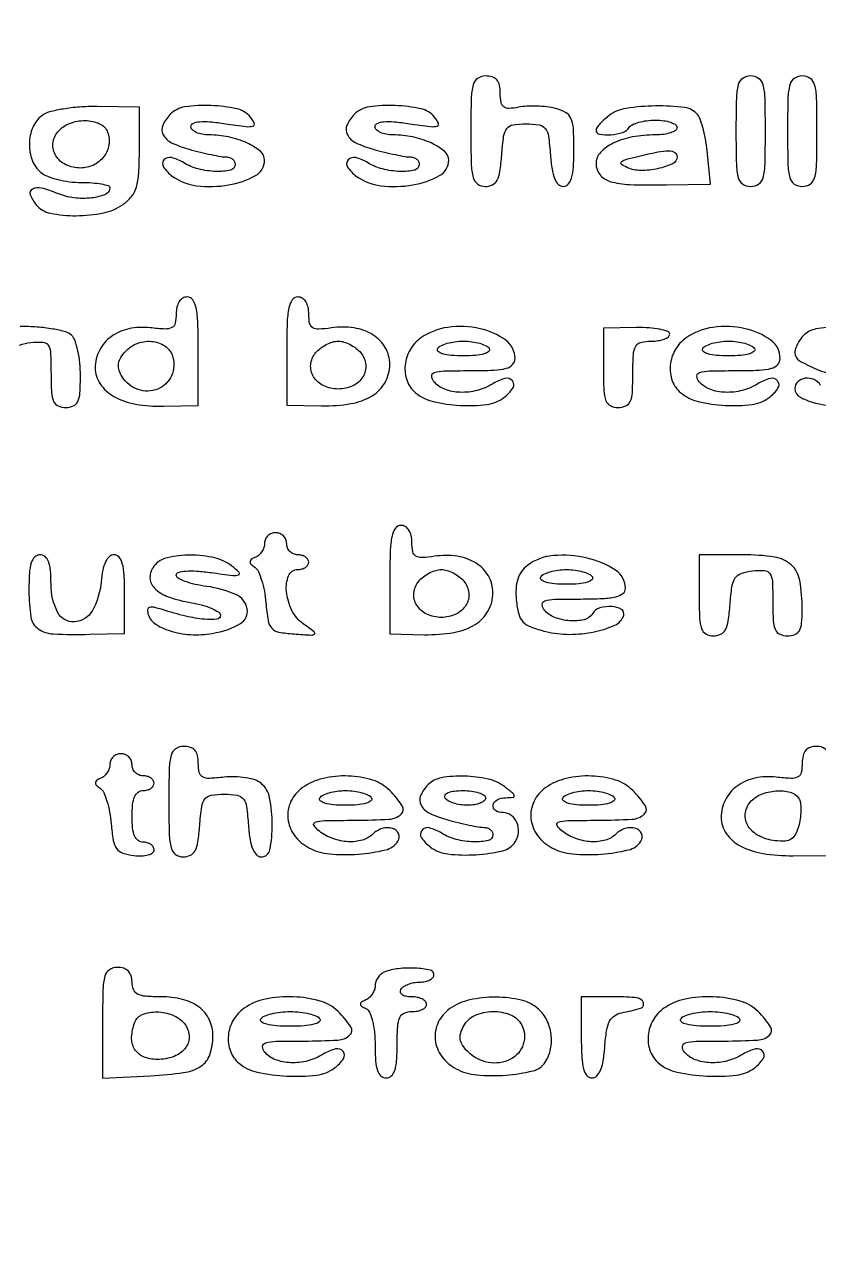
# Model space of a CAD drawing. Extents: x 0 to 1066, y 0 to 761.
# Drawn here: x 1007.7 to 1016.83, y 113.07 to 127.07 of the extents above; entities that cross this region are included whole.
import ezdxf

# ---------------------------------------------------------------- set-up
doc = ezdxf.new("R2010")
doc.units = 0
doc.header["$MEASUREMENT"] = 0

msp = doc.modelspace()

# ---------------------------------------------------------------- linework, layer by layer
for points in [[(710.559243, 95.267872, -0.000023), (733.258836, 95.240684, -0.000004), (756.324384, 95.211821, -0.198594)], [(606.442229, 95.24091, -0.000004), (629.422908, 95.212432, -0.198597)], [(669.892229, 95.24091, -0.000004), (692.872908, 95.212432, -0.198597)], [(1007.646954, 123.38718, -0.051861), (1007.77635, 123.415869, -0.041038), (1007.915318, 123.420391, -0.241272), (1007.976579, 123.385072, -0.133908), (1008.003919, 123.29915, -0.010461), (1008.009, 123.056319, 0.013596), (1008.014806, 122.842859, 0.089848), (1008.039413, 122.73944, 0.188426), (1008.090462, 122.688381, 0.103622), (1008.1782, 122.67, 0.099499), (1008.265375, 122.687521, 0.186817), (1008.316413, 122.736623, 0.093931), (1008.341367, 122.835157, 0.015183), (1008.3474, 123.03378, 0.025442), (1008.33993, 123.180488, 0.028275), (1008.317579, 123.320521, 0.029295), (1008.285103, 123.436334, 0.113847), (1008.24588, 123.49908, 0.13189), (1008.177468, 123.538535, 0.022776), (1008.030044, 123.570778, 0.023405), (1007.848986, 123.593158, 0.019046), (1007.65368, 123.6006)], [(1017.048929, 123.596324, 0.039278), (1016.793837, 123.57141, 0.153571), (1016.65512, 123.49908, 0.043913), (1016.616268, 123.452731, 0.03666), (1016.583422, 123.397506, 0.038146), (1016.560847, 123.342121, 0.07785), (1016.5536, 123.295856, 0.266532), (1016.60305, 123.20968, 0.034117), (1016.801687, 123.111096, 0.03796), (1017.037412, 123.03387, 0.06025)], [(1016.8497, 122.9238, 0.150078), (1016.774472, 122.989686, 0.136065), (1016.67208, 123.005254, 0.159229), (1016.587309, 122.965822, 0.207817), (1016.5536, 122.888222, 0.283), (1016.616268, 122.786368, 0.062267), (1016.818314, 122.714153, 0.052599), (1017.08711, 122.683432, 0.048573)]]:
    msp.add_lwpolyline(points, format="xyb")
for points in [[(1012.8312, 125.8425, 0.006055), (1012.835723, 125.46901, 0.057365), (1012.857828, 125.31081, 0.172615), (1012.908024, 125.236692, 0.159749), (1012.995536, 125.208, 0.112123), (1013.078604, 125.226865, 0.160679), (1013.132645, 125.278772, 0.086187), (1013.165625, 125.380001, 0.017695), (1013.185886, 125.56755, -0.015327), (1013.208324, 125.784889, -0.13272), (1013.245655, 125.87382, -0.191157), (1013.316696, 125.915607, -0.038508), (1013.4657, 125.9271, -0.038508), (1013.614704, 125.915607, -0.191157), (1013.685745, 125.87382, -0.13272), (1013.723076, 125.784889, -0.015327), (1013.745514, 125.56755, 0.021194), (1013.764104, 125.406061, 0.058471), (1013.795022, 125.295972, 0.098074), (1013.838097, 125.231097, 0.199886), (1013.893564, 125.208, 0.213541), (1013.950225, 125.233355, 0.112314), (1013.988325, 125.302181, 0.055946), (1014.00968, 125.426499, 0.014587), (1014.0156, 125.629388, 0.013186), (1014.009117, 125.875172, 0.092517), (1013.981072, 125.991154, 0.162173), (1013.919578, 126.058056, 0.065102), (1013.802537, 126.104252, 0.033089), (1013.705701, 126.121848, 0.020518), (1013.590392, 126.13023, 0.020555), (1013.47537, 126.129129, 0.034566), (1013.379537, 126.117595, -0.034342), (1013.267457, 126.104055, -0.177245), (1013.208728, 126.122176, -0.191456), (1013.178177, 126.172873, -0.041024), (1013.1696, 126.277232, 0.050702), (1013.160175, 126.369942, 0.125681), (1013.130536, 126.430879, 0.143563), (1013.0783, 126.465318, 0.074563), (1013.0004, 126.477, 0.150217), (1012.909488, 126.449056, 0.180365), (1012.85799, 126.376537, 0.059311), (1012.835667, 126.220526, 0.005909)], [(1015.8768, 125.8425, 0.005909), (1015.881267, 125.464474, 0.059311), (1015.90359, 125.308462, 0.180365), (1015.955088, 125.235944, 0.150217), (1016.046, 125.208, 0.150217), (1016.136912, 125.235944, 0.180365), (1016.18841, 125.308462, 0.059311), (1016.210733, 125.464474, 0.005909), (1016.2152, 125.8425, 0.005909), (1016.210733, 126.220526, 0.059311), (1016.18841, 126.376537, 0.180365), (1016.136912, 126.449056, 0.150217), (1016.046, 126.477, 0.150217), (1015.955088, 126.449056, 0.180365), (1015.90359, 126.376537, 0.059311), (1015.881267, 126.220526, 0.005909)], [(1016.469, 125.8425, 0.005909), (1016.473467, 125.464474, 0.059311), (1016.49579, 125.308462, 0.180365), (1016.547288, 125.235944, 0.150217), (1016.6382, 125.208, 0.150217), (1016.729112, 125.235944, 0.180365), (1016.78061, 125.308462, 0.059311), (1016.802933, 125.464474, 0.005909), (1016.8074, 125.8425, 0.005909), (1016.802933, 126.220526, 0.059311), (1016.78061, 126.376537, 0.180365), (1016.729112, 126.449056, 0.150217), (1016.6382, 126.477, 0.150217), (1016.547288, 126.449056, 0.180365), (1016.49579, 126.376537, 0.059311), (1016.473467, 126.220526, 0.005909)], [(1007.90325, 126.019473, 0.134173), (1007.799197, 125.885565, 0.094724), (1007.760214, 125.698034, 0.094151), (1007.793107, 125.508326, 0.130393), (1007.892786, 125.368332, 0.08277), (1007.968195, 125.324395, 0.030447), (1008.086222, 125.287688, 0.029178), (1008.222528, 125.262559, 0.031003), (1008.358086, 125.254145, -0.01713), (1008.48371, 125.24984, -0.027907), (1008.589534, 125.236617, -0.027046), (1008.668382, 125.217806, -0.33209), (1008.6858, 125.194474, -0.303666), (1008.634221, 125.117378, -0.070097), (1008.474917, 125.076436, -0.058841), (1008.272024, 125.077643, -0.067402), (1008.084651, 125.127107, 0.03419), (1007.898698, 125.189628, 0.186274), (1007.795064, 125.177937, 0.383025), (1007.770678, 125.112867, 0.080098), (1007.838103, 124.998544, 0.172031), (1008.001701, 124.901068, 0.049886), (1008.298518, 124.872207, 0.049929), (1008.611116, 124.904371, 0.102533), (1008.836176, 125.001297, 0.072245), (1008.933175, 125.092618, 0.095099), (1008.989353, 125.200086, 0.059441), (1009.016844, 125.357118, 0.013641), (1009.0242, 125.626704), (1009.0242, 126.120413), (1008.53775, 126.125456, 0.01995), (1008.33624, 126.119504, 0.024025), (1008.14809, 126.0973, 0.025233), (1007.992637, 126.063197, 0.094539)], [(1009.37952, 126.03708, 0.093539), (1009.293768, 125.911431, 0.230255), (1009.298153, 125.802669, 0.15953), (1009.394967, 125.710377, 0.04358), (1009.59525, 125.635448, 0.007651), (1009.724464, 125.601685, 0.008467), (1009.850372, 125.573086, 0.007956), (1009.958484, 125.552237, 0.042559), (1010.01825, 125.546872, -0.078447), (1010.058647, 125.54031, -0.090206), (1010.092936, 125.521687, -0.100284), (1010.115863, 125.494102, -0.124015), (1010.124, 125.4618, -0.351039), (1010.071406, 125.396119, -0.06279), (1009.90363, 125.380136, -0.0546), (1009.701294, 125.408552, -0.077562), (1009.5345, 125.479747, 0.076928), (1009.394814, 125.53958, 0.281331), (1009.30658, 125.512542, 0.342133), (1009.301194, 125.430645, 0.086664), (1009.400053, 125.327983, 0.127994), (1009.681497, 125.216624, 0.072902), (1010.049625, 125.225233, 0.082846), (1010.357298, 125.332079, 0.274402), (1010.4624, 125.50917, 0.225478), (1010.413511, 125.612071, 0.064324), (1010.259199, 125.707799, 0.055243), (1010.048313, 125.776844, 0.051554), (1009.822393, 125.8002, -0.043784), (1009.743536, 125.807119, -0.063561), (1009.67691, 125.827873, -0.0833), (1009.631825, 125.858398, -0.205166), (1009.6164, 125.894406, -0.296661), (1009.641166, 125.932473, -0.082784), (1009.713399, 125.951074, -0.044796), (1009.834363, 125.95075, -0.01416), (1010.013845, 125.929011, 0.005453), (1010.251312, 125.896044, 0.096222), (1010.32835, 125.901045, 0.464211), (1010.343747, 125.933335, 0.067206), (1010.299586, 126.004005, 0.167362), (1010.141787, 126.099978, 0.04474), (1009.845976, 126.137254, 0.044837), (1009.547497, 126.121216, 0.161919)], [(1011.49452, 126.03708, 0.093539), (1011.408768, 125.911431, 0.230255), (1011.413153, 125.802669, 0.15953), (1011.509967, 125.710377, 0.04358), (1011.71025, 125.635448, 0.007651), (1011.839464, 125.601685, 0.008467), (1011.965372, 125.573086, 0.007956), (1012.073484, 125.552237, 0.042559), (1012.13325, 125.546872, -0.078447), (1012.173647, 125.54031, -0.090206), (1012.207936, 125.521687, -0.100284), (1012.230863, 125.494102, -0.124015), (1012.239, 125.4618, -0.351039), (1012.186406, 125.396119, -0.06279), (1012.01863, 125.380136, -0.0546), (1011.816294, 125.408552, -0.077562), (1011.6495, 125.479747, 0.076928), (1011.509814, 125.53958, 0.281331), (1011.42158, 125.512542, 0.342133), (1011.416194, 125.430645, 0.086664), (1011.515053, 125.327983, 0.127994), (1011.796497, 125.216624, 0.072902), (1012.164625, 125.225233, 0.082846), (1012.472298, 125.332079, 0.274402), (1012.5774, 125.50917, 0.225478), (1012.528511, 125.612071, 0.064324), (1012.374199, 125.707799, 0.055243), (1012.163313, 125.776844, 0.051554), (1011.937393, 125.8002, -0.043784), (1011.858536, 125.807119, -0.063561), (1011.79191, 125.827873, -0.0833), (1011.746825, 125.858398, -0.205166), (1011.7314, 125.894406, -0.296661), (1011.756166, 125.932473, -0.082784), (1011.828399, 125.951074, -0.044796), (1011.949363, 125.95075, -0.01416), (1012.128845, 125.929011, 0.005453), (1012.366312, 125.896044, 0.096222), (1012.44335, 125.901045, 0.464211), (1012.458747, 125.933335, 0.067206), (1012.414586, 126.004005, 0.167362), (1012.256787, 126.099978, 0.04474), (1011.960976, 126.137254, 0.044837), (1011.662497, 126.121216, 0.161919)], [(1014.41745, 126.020833, 0.021457), (1014.360764, 125.973837, 0.027231), (1014.31289, 125.925562, 0.027186), (1014.278256, 125.882063, 0.155757), (1014.2694, 125.854323, 0.367739), (1014.309391, 125.807302, 0.060353), (1014.43836, 125.802053, 0.05477), (1014.577543, 125.828722, 0.181576), (1014.6501, 125.8848, -0.146547), (1014.68683, 125.91742, -0.040338), (1014.760114, 125.944549, -0.037109), (1014.852115, 125.963172, -0.031397), (1014.951193, 125.9694, -0.032276), (1015.046503, 125.963241, -0.049716), (1015.126913, 125.944549, -0.064068), (1015.182519, 125.917295, -0.251914), (1015.2, 125.8848, -0.251596), (1015.182545, 125.852307, -0.064209), (1015.127064, 125.825051, -0.049806), (1015.046821, 125.806359, -0.032344), (1014.951707, 125.8002, 0.044591), (1014.685738, 125.776433, 0.068345), (1014.466051, 125.704915, 0.091182), (1014.32039, 125.598027, 0.19125), (1014.2694, 125.469595, 0.171903), (1014.313712, 125.344517, 0.15022), (1014.429402, 125.266782, 0.065375), (1014.654654, 125.22977, 0.012219), (1015.074053, 125.226475), (1015.582605, 125.234908), (1015.550987, 125.581004, 0.019623), (1015.532601, 125.721257, 0.020982), (1015.503558, 125.856498, 0.021104), (1015.468985, 125.969986, 0.085628), (1015.433925, 126.03285, 0.19544), (1015.285469, 126.114957, 0.032763), (1014.954082, 126.132763, 0.035123), (1014.616009, 126.104965, 0.124905)], [(1008.659619, 125.831001, -0.131636), (1008.674729, 125.68713, -0.123609), (1008.61671, 125.551079, -0.118116), (1008.49851, 125.4542, -0.113343), (1008.3474, 125.4195, -0.110799), (1008.180779, 125.456882, -0.14379), (1008.064403, 125.560406, -0.164062), (1008.031421, 125.699433, -0.151244), (1008.087715, 125.835409, -0.127841), (1008.221977, 125.932026, -0.094574), (1008.402714, 125.965078, -0.105023), (1008.567566, 125.928736, -0.197023)], [(1015.2, 125.548012, -0.291977), (1015.150004, 125.469694, -0.055057), (1014.981365, 125.41297, -0.053243), (1014.783746, 125.391527, -0.103697), (1014.629139, 125.423666, -0.043256), (1014.562101, 125.460121, -0.447643), (1014.558085, 125.487725, -0.150369), (1014.598522, 125.513929, -0.009875), (1014.7347, 125.549681, -0.008425), (1014.979632, 125.604489, -0.051766), (1015.108146, 125.617365, -0.147612), (1015.17366, 125.597336, -0.250287)], [(1009.4472, 123.744488, -0.054554), (1009.435622, 123.638684, -0.219411), (1009.39725, 123.588207, -0.134958), (1009.319701, 123.570821, -0.01712), (1009.147326, 123.584984, 0.081468), (1008.903126, 123.573655, 0.105912), (1008.699178, 123.482585, 0.117564), (1008.56486, 123.324959, 0.118469), (1008.5166, 123.124138, 0.152061), (1008.573821, 122.940336, 0.114361), (1008.731184, 122.796811, 0.084977), (1008.980708, 122.707938, 0.048209), (1009.301319, 122.683436), (1009.701, 122.691458), (1009.701, 123.315229, 0.007847), (1009.695916, 123.639152, 0.042354), (1009.675547, 123.813888, 0.099658), (1009.636719, 123.90589, 0.248105), (1009.5741, 123.939, 0.136345), (1009.522948, 123.924787, 0.113154), (1009.482148, 123.885431, 0.089507), (1009.455954, 123.823394, 0.055303)], [(1010.7162, 123.317899), (1010.7162, 122.696799), (1011.11805, 122.689408, 0.045696), (1011.454387, 122.713984, 0.095808), (1011.699267, 122.804846, 0.129803), (1011.846816, 122.958141, 0.127722), (1011.9006, 123.165255, 0.131753), (1011.849031, 123.357562, 0.122766), (1011.707186, 123.504341, 0.103695), (1011.490879, 123.583675, 0.07278), (1011.230683, 123.583564, -0.02208), (1011.084318, 123.568646, -0.152149), (1011.015048, 123.585933, -0.211467), (1010.980136, 123.636155, -0.047703), (1010.97, 123.742152, 0.054055), (1010.961305, 123.822342, 0.089387), (1010.935215, 123.885042, 0.113975), (1010.894444, 123.924673, 0.136907), (1010.8431, 123.939, 0.247554), (1010.780511, 123.905989, 0.09997), (1010.741671, 123.814333, 0.042516), (1010.721291, 123.640279, 0.007895)], [(1012.257824, 123.468903, 0.109834), (1012.133271, 123.332766, 0.106782), (1012.076528, 123.155286, 0.112296), (1012.099237, 122.977392, 0.132631), (1012.196746, 122.839162, 0.115004), (1012.397877, 122.738578, 0.044976), (1012.706995, 122.693493, 0.044811), (1013.015575, 122.704182, 0.130392), (1013.211767, 122.783343, 0.082222), (1013.313815, 122.889877, 0.332785), (1013.310209, 122.974272, 0.293048), (1013.223559, 123.00255, 0.076037), (1013.0823, 122.941747, -0.076246), (1012.904355, 122.865241, -0.072618), (1012.708592, 122.843844, -0.079527), (1012.531623, 122.878765, -0.131887), (1012.4082, 122.9661, -0.159132), (1012.382833, 123.030147, -0.346422), (1012.41109, 123.070969, -0.068768), (1012.525135, 123.089494, -0.005928), (1012.820841, 123.093, 0.009544), (1013.095943, 123.098252, 0.055935), (1013.238681, 123.119815, 0.137424), (1013.311132, 123.162735, 0.193056), (1013.3388, 123.231723, 0.239833), (1013.231696, 123.442168, 0.103684), (1012.936843, 123.57477, 0.087809), (1012.567231, 123.589866, 0.119733)], [(1014.354, 123.124571, 0.010193), (1014.359271, 122.866019, 0.079054), (1014.383022, 122.747971, 0.189957), (1014.434178, 122.691012, 0.116417), (1014.5232, 122.67, 0.102588), (1014.610805, 122.688166, 0.188085), (1014.66185, 122.738737, 0.090841), (1014.686541, 122.840942, 0.013964), (1014.6924, 123.0507, -0.012699), (1014.698159, 123.277418, -0.114574), (1014.7253, 123.37218, -0.210352), (1014.784888, 123.417389, -0.058662), (1014.9039, 123.4314, 0.0367), (1014.984899, 123.437353, 0.055337), (1015.053272, 123.455344, 0.072544), (1015.100056, 123.481679, 0.23237), (1015.1154, 123.512912, 0.319617), (1015.09315, 123.544164, 0.035444), (1015.003569, 123.568236, 0.032776), (1014.880624, 123.583825, 0.02017), (1014.7347, 123.586783), (1014.354, 123.579142)], [(1015.303424, 123.468903, 0.109834), (1015.178871, 123.332766, 0.106782), (1015.122128, 123.155286, 0.112296), (1015.144837, 122.977392, 0.132631), (1015.242346, 122.839162, 0.115004), (1015.443477, 122.738578, 0.044976), (1015.752595, 122.693493, 0.044811), (1016.061175, 122.704182, 0.130392), (1016.257367, 122.783343, 0.082222), (1016.359415, 122.889877, 0.332785), (1016.355809, 122.974272, 0.293048), (1016.269159, 123.00255, 0.076037), (1016.1279, 122.941747, -0.076246), (1015.949955, 122.865241, -0.072618), (1015.754192, 122.843844, -0.079527), (1015.577223, 122.878765, -0.131887), (1015.4538, 122.9661, -0.159132), (1015.428433, 123.030147, -0.346422), (1015.45669, 123.070969, -0.068768), (1015.570735, 123.089494, -0.005928), (1015.866441, 123.093, 0.009544), (1016.141543, 123.098252, 0.055935), (1016.284281, 123.119815, 0.137424), (1016.356732, 123.162735, 0.193056), (1016.3844, 123.231723, 0.239833), (1016.277296, 123.442168, 0.103684), (1015.982443, 123.57477, 0.087809), (1015.612831, 123.589866, 0.119733)], [(1009.406189, 123.25814, -0.183559), (1009.393711, 123.034528, -0.19387), (1009.236053, 122.881961, -0.183), (1009.008782, 122.876504, -0.169859), (1008.826246, 123.022459, -0.058824), (1008.791654, 123.095502, -0.102294), (1008.783597, 123.161822, -0.099472), (1008.80248, 123.227174, -0.053339), (1008.849115, 123.297409, -0.121589), (1008.988931, 123.400659, -0.116641), (1009.162979, 123.429078, -0.130185), (1009.317255, 123.376358, -0.170438)], [(1011.568085, 123.297409, -0.151244), (1011.624379, 123.161433, -0.164062), (1011.591397, 123.022406, -0.14379), (1011.475021, 122.918882, -0.110799), (1011.3084, 122.8815, -0.110799), (1011.141779, 122.918882, -0.14379), (1011.025403, 123.022406, -0.164062), (1010.992421, 123.161433, -0.151244), (1011.048715, 123.297409, -0.057025), (1011.102219, 123.348686, -0.043495), (1011.170868, 123.39204, -0.044543), (1011.243422, 123.421636, -0.074711), (1011.3084, 123.4314, -0.074711), (1011.373378, 123.421636, -0.044543), (1011.445932, 123.39204, -0.043495), (1011.514581, 123.348686, -0.057025)], [(1013.0427, 123.3468, -0.372961), (1013.037182, 123.31269, -0.104919), (1012.985527, 123.285312, -0.050431), (1012.886684, 123.267578, -0.019189), (1012.7466, 123.2622, -0.019189), (1012.606516, 123.267578, -0.050431), (1012.507673, 123.285312, -0.104919), (1012.456018, 123.31269, -0.372961), (1012.4505, 123.3468, -0.144823), (1012.486969, 123.379409, -0.04093), (1012.559047, 123.406549, -0.037579), (1012.649434, 123.42517, -0.032024), (1012.7466, 123.4314, -0.032024), (1012.843766, 123.42517, -0.037579), (1012.934153, 123.406549, -0.04093), (1013.006231, 123.379409, -0.144823)], [(1016.0883, 123.3468, -0.372961), (1016.082782, 123.31269, -0.104919), (1016.031127, 123.285312, -0.050431), (1015.932284, 123.267578, -0.019189), (1015.7922, 123.2622, -0.019189), (1015.652116, 123.267578, -0.050431), (1015.553273, 123.285312, -0.104919), (1015.501618, 123.31269, -0.372961), (1015.4961, 123.3468, -0.144823), (1015.532569, 123.379409, -0.04093), (1015.604647, 123.406549, -0.037579), (1015.695034, 123.42517, -0.032024), (1015.7922, 123.4314, -0.032024), (1015.889366, 123.42517, -0.037579), (1015.979753, 123.406549, -0.04093), (1016.051831, 123.379409, -0.144823)], [(1011.9006, 120.692629), (1011.9006, 120.068858), (1012.300281, 120.060836, 0.047068), (1012.635461, 120.085683, 0.09594), (1012.881588, 120.178146, 0.128615), (1013.030691, 120.33367, 0.127813), (1013.085, 120.542655, 0.131753), (1013.033431, 120.734962, 0.122766), (1012.891586, 120.881741, 0.103695), (1012.675279, 120.961075, 0.07278), (1012.415083, 120.960964, -0.02208), (1012.268718, 120.946046, -0.152149), (1012.199448, 120.963333, -0.211467), (1012.164536, 121.013555, -0.047703), (1012.1544, 121.119552, 0.054055), (1012.145705, 121.199742, 0.089387), (1012.119615, 121.262442, 0.113975), (1012.078844, 121.302073, 0.136907), (1012.0275, 121.3164, 0.248105), (1011.964881, 121.28329, 0.099658), (1011.926053, 121.191288, 0.042354), (1011.905684, 121.016552, 0.007847)], [(1010.4624, 121.11195, -0.080037), (1010.454502, 121.062926, -0.064268), (1010.431336, 121.014701, -0.065096), (1010.397081, 120.974541, -0.087504), (1010.35665, 120.949191, 0.046343), (1010.30951, 120.924764, 0.240697), (1010.295205, 120.900219, 0.216661), (1010.306081, 120.872298, 0.038187), (1010.350348, 120.835293, -0.132308), (1010.390558, 120.786351, -0.030843), (1010.428647, 120.686075, -0.02971), (1010.459429, 120.561335, -0.025338), (1010.477248, 120.427002, 0.019484), (1010.501898, 120.222867, 0.144912), (1010.543701, 120.135651, 0.165524), (1010.623593, 120.091178, 0.027455), (1010.8008, 120.068916, 0.003169), (1011.00405, 120.055943, 0.226058), (1011.034488, 120.068357, 0.440708), (1011.032318, 120.092062, 0.006494), (1010.90655, 120.184985, -0.12334), (1010.775984, 120.339364, -0.089038), (1010.713633, 120.557036, -0.120419), (1010.738827, 120.738013, -0.307363), (1010.8431, 120.8088, 0.064853), (1010.891614, 120.815119, 0.082425), (1010.932723, 120.833651, 0.098894), (1010.960223, 120.861137, 0.148195), (1010.97, 120.8934, 0.148195), (1010.960223, 120.925663, 0.098894), (1010.932723, 120.953149, 0.082425), (1010.891614, 120.971681, 0.064853), (1010.8431, 120.978, -0.099038), (1010.79467, 120.987688, -0.097945), (1010.753477, 121.015277, -0.097945), (1010.725888, 121.05647, -0.099038), (1010.7162, 121.1049, 0.099038), (1010.706512, 121.15333, 0.097945), (1010.678923, 121.194523, 0.097945), (1010.63773, 121.222112, 0.099038), (1010.5893, 121.2318, 0.09335), (1010.540859, 121.222677, 0.096425), (1010.499677, 121.196594, 0.099164), (1010.472113, 121.15768, 0.105033)], [(1007.7552, 120.560701, 0.037901), (1007.77771, 120.26417, 0.203184), (1007.86092, 120.129192, 0.144434), (1008.034793, 120.069528, 0.016568), (1008.45315, 120.065118), (1008.855, 120.074199), (1008.855, 120.526099, 0.01311), (1008.849236, 120.7459, 0.052754), (1008.82815, 120.878375, 0.108439), (1008.790248, 120.951304, 0.222431), (1008.733207, 120.978, 0.186701), (1008.679542, 120.957238, 0.09662), (1008.635961, 120.898686, 0.063025), (1008.603947, 120.802507, 0.027654), (1008.585157, 120.669318, -0.104442), (1008.485261, 120.338175, -0.258954), (1008.278078, 120.207441, -0.29931), (1008.083792, 120.32011, -0.116429), (1008.009, 120.636945, 0.020006), (1008.002545, 120.798198, 0.069159), (1007.97998, 120.900007, 0.128833), (1007.940109, 120.956757, 0.177345), (1007.8821, 120.978, 0.198753), (1007.822393, 120.95329, 0.123319), (1007.782782, 120.8873, 0.0595), (1007.761092, 120.765585, 0.014375)], [(1009.1934, 120.8511, 0.174378), (1009.145564, 120.719005, 0.200709), (1009.196713, 120.595973, 0.111869), (1009.359372, 120.494484, 0.041938), (1009.62127, 120.427277, -0.02379), (1009.74905, 120.399382, -0.035721), (1009.856826, 120.361993, -0.039298), (1009.934332, 120.321258, -0.257568), (1009.9548, 120.284162, -0.383727), (1009.913416, 120.238178, -0.050353), (1009.770267, 120.237523, -0.035618), (1009.558748, 120.273234, -0.016124), (1009.287824, 120.34842, 0.020364), (1009.188268, 120.375141, 0.138691), (1009.137968, 120.372416, 0.308846), (1009.118126, 120.345874, 0.09114), (1009.125537, 120.292879, 0.175713), (1009.216305, 120.177975, 0.070988), (1009.402039, 120.096675, 0.060479), (1009.640879, 120.060565, 0.053723), (1009.891507, 120.08018, 0.08475), (1010.183848, 120.1884, 0.315008), (1010.262476, 120.356802, 0.252879), (1010.131481, 120.522526, 0.068408), (1009.797793, 120.614854, -0.021894), (1009.663455, 120.638899, -0.033617), (1009.550187, 120.672466, -0.036006), (1009.468016, 120.709882, -0.274478), (1009.4472, 120.744945, -0.33962), (1009.47116, 120.776151, -0.047405), (1009.556869, 120.790552, -0.035335), (1009.683893, 120.79069, -0.016125), (1009.84905, 120.773818, 0.003652), (1010.099967, 120.741844, 0.106688), (1010.163886, 120.747814, 0.564688), (1010.170427, 120.774896, 0.02829), (1010.08668, 120.848812, 0.111455), (1009.889475, 120.942756, 0.055059), (1009.612303, 120.97409, 0.055704), (1009.347111, 120.94514, 0.166012)], [(1013.480931, 120.855905, 0.076274), (1013.413274, 120.786121, 0.077619), (1013.370142, 120.699661, 0.065278), (1013.350762, 120.591587, 0.035669), (1013.354031, 120.456745, 0.037059), (1013.380988, 120.299356, 0.128862), (1013.430053, 120.209549, 0.116168), (1013.520005, 120.150208, 0.027415), (1013.6933, 120.097163, 0.060788), (1013.962424, 120.064494, 0.050685), (1014.249163, 120.093818, 0.053981), (1014.486058, 120.169977, 0.210565), (1014.587072, 120.281315, 0.352411), (1014.561253, 120.350773, 0.121107), (1014.451263, 120.384342, 0.088878), (1014.3126, 120.367326, 0.181408), (1014.2271, 120.3012, -0.199684), (1014.132237, 120.23304, -0.076556), (1013.967087, 120.220458, -0.072421), (1013.794711, 120.259251, -0.128735), (1013.6772, 120.3435, -0.159132), (1013.651833, 120.407547, -0.346422), (1013.68009, 120.448369, -0.068768), (1013.794135, 120.466894, -0.005928), (1014.089841, 120.4704, 0.010651), (1014.347183, 120.475882, 0.047263), (1014.496932, 120.496536, 0.101421), (1014.578398, 120.53426, 0.238098), (1014.6078, 120.592503, 0.254293), (1014.494737, 120.800435, 0.086493), (1014.167483, 120.939638, 0.077751), (1013.776612, 120.968786, 0.142929)], [(1015.4538, 120.5127, 0.009984), (1015.459043, 120.250171, 0.075033), (1015.48242, 120.128434, 0.183879), (1015.53241, 120.069467, 0.126645), (1015.618136, 120.0474, 0.112123), (1015.701204, 120.066265, 0.160679), (1015.755245, 120.118172, 0.086187), (1015.788225, 120.219401, 0.017695), (1015.808486, 120.40695, -0.017705), (1015.830822, 120.61367, -0.112209), (1015.868481, 120.711775, -0.16625), (1015.937754, 120.76458, -0.051861), (1016.06715, 120.793269, -0.041038), (1016.206118, 120.797791, -0.241272), (1016.267379, 120.762472, -0.133908), (1016.294719, 120.67655, -0.010461), (1016.2998, 120.433719, 0.013596), (1016.305606, 120.220259, 0.089848), (1016.330213, 120.11684, 0.188426), (1016.381262, 120.065781, 0.103622), (1016.469, 120.0474, 0.088662), (1016.554053, 120.062601, 0.178332), (1016.605187, 120.106258, 0.106491), (1016.63134, 120.191108, 0.021705), (1016.6382, 120.349062, 0.042375), (1016.609895, 120.682442, 0.165185), (1016.512637, 120.861828, 0.152996), (1016.321071, 120.952701, 0.034838), (1015.958423, 120.978), (1015.4538, 120.978)], [(1012.752485, 120.674809, -0.151244), (1012.808779, 120.538833, -0.164062), (1012.775797, 120.399806, -0.14379), (1012.659421, 120.296282, -0.110799), (1012.4928, 120.2589, -0.110799), (1012.326179, 120.296282, -0.14379), (1012.209803, 120.399806, -0.164062), (1012.176821, 120.538833, -0.151244), (1012.233115, 120.674809, -0.057025), (1012.286619, 120.726086, -0.043495), (1012.355268, 120.76944, -0.044543), (1012.427822, 120.799036, -0.074711), (1012.4928, 120.8088, -0.074711), (1012.557778, 120.799036, -0.044543), (1012.630332, 120.76944, -0.043495), (1012.698981, 120.726086, -0.057025)], [(1014.2271, 120.7242, -0.372961), (1014.221582, 120.69009, -0.104919), (1014.169927, 120.662712, -0.050431), (1014.071084, 120.644978, -0.019189), (1013.931, 120.6396, -0.019189), (1013.790916, 120.644978, -0.050431), (1013.692073, 120.662712, -0.104919), (1013.640418, 120.69009, -0.372961), (1013.6349, 120.7242, -0.144823), (1013.671369, 120.756809, -0.04093), (1013.743447, 120.783949, -0.037579), (1013.833834, 120.80257, -0.032024), (1013.931, 120.8088, -0.032024), (1014.028166, 120.80257, -0.037579), (1014.118553, 120.783949, -0.04093), (1014.190631, 120.756809, -0.144823)], [(1009.3626, 118.1439, 0.006055), (1009.367123, 117.77041, 0.057365), (1009.389228, 117.61221, 0.172615), (1009.439424, 117.538092, 0.159749), (1009.526936, 117.5094, 0.112123), (1009.610004, 117.528265, 0.160679), (1009.664045, 117.580172, 0.086187), (1009.697025, 117.681401, 0.017695), (1009.717286, 117.86895, -0.015327), (1009.739724, 118.086289, -0.13272), (1009.777055, 118.17522, -0.191157), (1009.848096, 118.217007, -0.038508), (1009.9971, 118.2285, -0.038508), (1010.146104, 118.217007, -0.191157), (1010.217145, 118.17522, -0.13272), (1010.254476, 118.086289, -0.015327), (1010.276914, 117.86895, 0.021194), (1010.295504, 117.707461, 0.058471), (1010.326422, 117.597372, 0.098074), (1010.369497, 117.532497, 0.199886), (1010.424964, 117.5094, 0.359294), (1010.523946, 117.59107, 0.048902), (1010.550884, 117.878801, 0.047299), (1010.520229, 118.187735, 0.172851), (1010.421265, 118.354433, 0.096267), (1010.352342, 118.392156, 0.036429), (1010.245143, 118.417936, 0.034417), (1010.121298, 118.42966, 0.035463), (1009.998265, 118.42408, -0.017451), (1009.827776, 118.410185, -0.135748), (1009.750699, 118.427698, -0.218508), (1009.712512, 118.478216, -0.054308), (1009.701, 118.583888, 0.053665), (1009.691373, 118.673324, 0.126026), (1009.661452, 118.732936, 0.140703), (1009.6091, 118.766886, 0.07407), (1009.5318, 118.7784, 0.150217), (1009.440888, 118.750456, 0.180365), (1009.38939, 118.677937, 0.059311), (1009.367067, 118.521926, 0.005909)], [(1016.6382, 118.583888, -0.054554), (1016.626622, 118.478084, -0.219411), (1016.58825, 118.427607, -0.134958), (1016.510701, 118.410221, -0.01712), (1016.338326, 118.424384, 0.081468), (1016.094126, 118.413055, 0.105912), (1015.890178, 118.321985, 0.117564), (1015.75586, 118.164359, 0.118469), (1015.7076, 117.963538, 0.153117), (1015.765948, 117.777472, 0.118434), (1015.92554, 117.635431, 0.083582), (1016.185211, 117.548013, 0.041577), (1016.53245, 117.521974), (1016.9766, 117.525642), (1016.9766, 118.152021, 0.006028), (1016.972107, 118.524644, 0.060001), (1016.949737, 118.678953, 0.181037), (1016.89825, 118.750765, 0.148728), (1016.8074, 118.7784, 0.07407), (1016.7301, 118.766886, 0.140703), (1016.677748, 118.732936, 0.126026), (1016.647827, 118.673324, 0.053665)], [(1008.6858, 118.57395, -0.080037), (1008.677902, 118.524926, -0.064268), (1008.654736, 118.476701, -0.065096), (1008.620481, 118.436541, -0.087504), (1008.58005, 118.411191, 0.046343), (1008.53291, 118.386764, 0.240697), (1008.518605, 118.362219, 0.216661), (1008.529481, 118.334298, 0.038187), (1008.573748, 118.297293, -0.132308), (1008.613958, 118.248351, -0.030843), (1008.652047, 118.148075, -0.02971), (1008.682829, 118.023335, -0.025338), (1008.700648, 117.889002, 0.020489), (1008.72402, 117.698662, 0.114798), (1008.762946, 117.604434, 0.159529), (1008.832887, 117.553002, 0.050821), (1008.96075, 117.524931, 0.036601), (1009.049875, 117.52124, 0.058686), (1009.125059, 117.532527, 0.081602), (1009.176084, 117.555872, 0.249719), (1009.1934, 117.588381, 0.139401), (1009.183618, 117.622785, 0.100013), (1009.156123, 117.652098, 0.085452), (1009.115001, 117.671838, 0.069375), (1009.0665, 117.6786, -0.164293), (1009.009865, 117.697726, -0.129352), (1008.969814, 117.7491, -0.075863), (1008.946528, 117.838999, -0.025511), (1008.9396, 117.9747, -0.025511), (1008.946528, 118.110401, -0.075863), (1008.969814, 118.2003, -0.129352), (1009.009865, 118.251674, -0.164293), (1009.0665, 118.2708, 0.064853), (1009.115014, 118.277119, 0.082425), (1009.156123, 118.295651, 0.098894), (1009.183623, 118.323137, 0.148195), (1009.1934, 118.3554, 0.148195), (1009.183623, 118.387663, 0.098894), (1009.156123, 118.415149, 0.082425), (1009.115014, 118.433681, 0.064853), (1009.0665, 118.44, -0.099038), (1009.01807, 118.449688, -0.097945), (1008.976877, 118.477277, -0.097945), (1008.949288, 118.51847, -0.099038), (1008.9396, 118.5669, 0.099038), (1008.929912, 118.61533, 0.097945), (1008.902323, 118.656523, 0.097945), (1008.86113, 118.684112, 0.099038), (1008.8127, 118.6938, 0.09335), (1008.764259, 118.684677, 0.096425), (1008.723077, 118.658594, 0.099164), (1008.695513, 118.61968, 0.105033)], [(1010.899394, 118.30492, 0.128178), (1010.765346, 118.14732, 0.138789), (1010.730515, 117.949209, 0.133271), (1010.804671, 117.756166, 0.114233), (1010.97, 117.613607, 0.098534), (1011.206809, 117.543543, 0.041588), (1011.539957, 117.540843, 0.039471), (1011.852343, 117.589312, 0.197253), (1011.993436, 117.690537, 0.244969), (1012.000199, 117.776541, 0.227791), (1011.933445, 117.835191, 0.139664), (1011.812942, 117.834635, 0.126482), (1011.705494, 117.771134, -0.129364), (1011.585463, 117.701112, -0.08077), (1011.422703, 117.683199, -0.073662), (1011.247585, 117.718449, -0.075609), (1011.09192, 117.802809, -0.08692), (1011.030081, 117.86921, -0.496964), (1011.043993, 117.907799, -0.070684), (1011.152291, 117.925412, -0.003845), (1011.49875, 117.929709, 0.013482), (1011.891798, 117.942163, 0.162704), (1012.030317, 117.997684, 0.379843), (1012.044152, 118.095165, 0.050131), (1011.9006, 118.2708, 0.121041), (1011.703218, 118.390324, 0.06748), (1011.42459, 118.437814, 0.065683), (1011.133757, 118.409482, 0.095974)], [(1012.34052, 118.33848, 0.093539), (1012.254768, 118.212831, 0.230255), (1012.259153, 118.104069, 0.15953), (1012.355967, 118.011777, 0.04358), (1012.55625, 117.936848, 0.007651), (1012.685464, 117.903085, 0.008467), (1012.811372, 117.874486, 0.007956), (1012.919484, 117.853637, 0.042559), (1012.97925, 117.848272, -0.078447), (1013.019647, 117.84171, -0.090206), (1013.053936, 117.823087, -0.100284), (1013.076863, 117.795502, -0.124015), (1013.085, 117.7632, -0.351039), (1013.032406, 117.697519, -0.06279), (1012.86463, 117.681536, -0.0546), (1012.662294, 117.709952, -0.077562), (1012.4955, 117.781147, 0.076037), (1012.354241, 117.84195, 0.293048), (1012.267591, 117.813672, 0.332785), (1012.263985, 117.729277, 0.082222), (1012.366033, 117.622743, 0.132887), (1012.567965, 117.542415, 0.044014), (1012.889526, 117.533921, 0.042749), (1013.198321, 117.579646, 0.198749), (1013.341436, 117.682866, 0.116792), (1013.377586, 117.79157, 0.121006), (1013.360417, 117.903405, 0.135005), (1013.296055, 117.986068, 0.161598), (1013.202849, 118.017, -0.137358), (1013.11488, 118.041631, -0.308982), (1013.087636, 118.101759, -0.235966), (1013.133866, 118.164191, -0.11343), (1013.23305, 118.188891, 0.019471), (1013.317009, 118.193691, 0.423232), (1013.330922, 118.211108, 0.194392), (1013.315169, 118.239222, 0.007128), (1013.21688, 118.315791, 0.10755), (1013.028829, 118.402784, 0.048319), (1012.757312, 118.436197, 0.048103), (1012.494196, 118.417684, 0.156002)], [(1013.691194, 118.30492, 0.128178), (1013.557146, 118.14732, 0.138789), (1013.522315, 117.949209, 0.133271), (1013.596471, 117.756166, 0.114233), (1013.7618, 117.613607, 0.098534), (1013.998609, 117.543543, 0.041588), (1014.331757, 117.540843, 0.039471), (1014.644143, 117.589312, 0.197253), (1014.785236, 117.690537, 0.244969), (1014.791999, 117.776541, 0.227791), (1014.725245, 117.835191, 0.139664), (1014.604742, 117.834635, 0.126482), (1014.497294, 117.771134, -0.129364), (1014.377263, 117.701112, -0.08077), (1014.214503, 117.683199, -0.073662), (1014.039385, 117.718449, -0.075609), (1013.88372, 117.802809, -0.08692), (1013.821881, 117.86921, -0.496964), (1013.835793, 117.907799, -0.070684), (1013.944091, 117.925412, -0.003845), (1014.29055, 117.929709, 0.013482), (1014.683598, 117.942163, 0.162704), (1014.822117, 117.997684, 0.379843), (1014.835952, 118.095165, 0.050131), (1014.6924, 118.2708, 0.121041), (1014.495018, 118.390324, 0.06748), (1014.21639, 118.437814, 0.065683), (1013.925557, 118.409482, 0.095974)], [(1011.6891, 118.1862, -0.372961), (1011.683582, 118.15209, -0.104919), (1011.631927, 118.124712, -0.050431), (1011.533084, 118.106978, -0.019189), (1011.393, 118.1016, -0.019189), (1011.252916, 118.106978, -0.050431), (1011.154073, 118.124712, -0.104919), (1011.102418, 118.15209, -0.372961), (1011.0969, 118.1862, -0.144823), (1011.133369, 118.218809, -0.04093), (1011.205447, 118.245949, -0.037579), (1011.295834, 118.26457, -0.032024), (1011.393, 118.2708, -0.032024), (1011.490166, 118.26457, -0.037579), (1011.580553, 118.245949, -0.04093), (1011.652631, 118.218809, -0.144823)], [(1013.0004, 118.1862, -0.222681), (1012.985225, 118.153816, -0.076538), (1012.939739, 118.126451, -0.058208), (1012.872969, 118.10779, -0.039081), (1012.793893, 118.1016, -0.037634), (1012.711012, 118.107847, -0.041396), (1012.632688, 118.126451, -0.045439), (1012.569504, 118.153671, -0.130646), (1012.5351, 118.1862, -0.297719), (1012.535934, 118.219344, -0.145541), (1012.570295, 118.247009, -0.069343), (1012.641383, 118.265187, -0.027979), (1012.741607, 118.2708, -0.031003), (1012.84075, 118.264647, -0.048032), (1012.92438, 118.245949, -0.061379), (1012.982429, 118.218723, -0.257909)], [(1014.4809, 118.1862, -0.372961), (1014.475382, 118.15209, -0.104919), (1014.423727, 118.124712, -0.050431), (1014.324884, 118.106978, -0.019189), (1014.1848, 118.1016, -0.019189), (1014.044716, 118.106978, -0.050431), (1013.945873, 118.124712, -0.104919), (1013.894218, 118.15209, -0.372961), (1013.8887, 118.1862, -0.144823), (1013.925169, 118.218809, -0.04093), (1013.997247, 118.245949, -0.037579), (1014.087634, 118.26457, -0.032024), (1014.1848, 118.2708, -0.032024), (1014.281966, 118.26457, -0.037579), (1014.372353, 118.245949, -0.04093), (1014.444431, 118.218809, -0.144823)], [(1016.598872, 118.181392, -0.103267), (1016.616554, 118.132613, -0.033811), (1016.622265, 118.055964, -0.032028), (1016.617205, 117.96769, -0.031162), (1016.600914, 117.879957, -0.047), (1016.563592, 117.774395, -0.136449), (1016.513876, 117.715963, -0.134321), (1016.440606, 117.691067, -0.044951), (1016.326532, 117.694415, -0.086525), (1016.141551, 117.749979, -0.133742), (1016.017969, 117.860648, -0.167522), (1015.983569, 117.999651, -0.151996), (1016.040115, 118.136809, -0.124187), (1016.16173, 118.22566, -0.076205), (1016.335424, 118.266647, -0.081489), (1016.501141, 118.252862, -0.19533)], [(1008.6012, 115.604872), (1008.6012, 114.969344), (1009.157238, 114.99646, 0.022291), (1009.53184, 115.031514, 0.108249), (1009.730847, 115.104955, 0.171317), (1009.832961, 115.235914, 0.079138), (1009.868905, 115.451807, 0.112438), (1009.8279, 115.637877, 0.121543), (1009.710912, 115.781737, 0.101656), (1009.521321, 115.871815, 0.060305), (1009.271957, 115.902, -0.017994), (1009.093955, 115.908408, -0.100063), (1009.002295, 115.933917, -0.183366), (1008.955937, 115.984974, -0.093898), (1008.9396, 116.0712, 0.072254), (1008.928869, 116.145069, 0.124864), (1008.8973, 116.1981, 0.124864), (1008.844269, 116.229669, 0.072254), (1008.7704, 116.2404, 0.150405), (1008.67948, 116.212417, 0.180279), (1008.627981, 116.139809, 0.059225), (1008.605664, 115.983582, 0.005894)], [(1011.83715, 116.184371, 0.08298), (1011.796721, 116.159633, 0.064791), (1011.762464, 116.1211, 0.064977), (1011.739296, 116.075211, 0.084643), (1011.7314, 116.0289, -0.083464), (1011.723531, 115.982091, -0.061281), (1011.700336, 115.934738, -0.060784), (1011.666088, 115.894022, -0.078519), (1011.62565, 115.86675, 0.029131), (1011.574258, 115.839016, 0.260055), (1011.5622, 115.8174, 0.260055), (1011.574258, 115.795784, 0.029131), (1011.62565, 115.76805, -0.181903), (1011.66799, 115.72476, -0.042388), (1011.701471, 115.626917, -0.036866), (1011.723995, 115.496701, -0.0244), (1011.7314, 115.34505, 0.017187), (1011.737585, 115.16518, 0.064755), (1011.759733, 115.054825, 0.126994), (1011.799491, 114.994147, 0.186655), (1011.8583, 114.9714, 0.188641), (1011.917266, 114.994468, 0.12648), (1011.957, 115.056, 0.063857), (1011.979068, 115.168196, 0.016668), (1011.9852, 115.3521, -0.013964), (1011.991059, 115.561858, -0.090841), (1012.01575, 115.664063, -0.188085), (1012.066795, 115.714634, -0.102588), (1012.1544, 115.7328, 0.048028), (1012.219154, 115.739034, 0.068025), (1012.273898, 115.757651, 0.088204), (1012.310785, 115.785093, 0.191087), (1012.3236, 115.8174, 0.195654), (1012.310451, 115.849716, 0.086673), (1012.272431, 115.877149, 0.066561), (1012.216078, 115.895773, 0.0466), (1012.149407, 115.902, -0.047867), (1012.086331, 115.908052, -0.104212), (1012.041742, 115.926851, -0.181468), (1012.022542, 115.954611, -0.202618), (1012.0275, 115.9866, -0.111412), (1012.059312, 116.019049, -0.050262), (1012.112663, 116.046349, -0.046318), (1012.177302, 116.064933, -0.046881), (1012.243993, 116.0712, 0.049547), (1012.30683, 116.077442, 0.069539), (1012.359964, 116.096051, 0.089706), (1012.395724, 116.123501, 0.186414), (1012.4082, 116.1558, 0.355524), (1012.364431, 116.209575, 0.038634), (1012.194162, 116.231354, 0.040888), (1011.99773, 116.225117, 0.067617)], [(1010.227424, 115.770303, 0.109909), (1010.102433, 115.633647, 0.10789), (1010.046113, 115.455968, 0.113052), (1010.069998, 115.277632, 0.130683), (1010.169107, 115.13827, 0.12127), (1010.378541, 115.03675, 0.040316), (1010.719177, 114.992419, 0.040026), (1011.059902, 115.003047, 0.133768), (1011.265967, 115.084671, 0.082196), (1011.368013, 115.191251, 0.332675), (1011.364409, 115.275668, 0.293111), (1011.277767, 115.303954, 0.076035), (1011.1365, 115.243147, -0.076246), (1010.958555, 115.166641, -0.072618), (1010.762792, 115.145244, -0.079527), (1010.585823, 115.180165, -0.131887), (1010.4624, 115.2675, -0.180724), (1010.440223, 115.331176, -0.330369), (1010.472285, 115.372435, -0.062612), (1010.596964, 115.390891, -0.005475), (1010.917341, 115.3944, 0.013836), (1011.303276, 115.405082, 0.165999), (1011.439382, 115.46013, 0.378273), (1011.452491, 115.557231, 0.049118), (1011.3084, 115.7328, 0.128742), (1011.101818, 115.853652, 0.059713), (1010.792398, 115.901672, 0.058776), (1010.471369, 115.87505, 0.103077)], [(1012.591394, 115.76692, 0.128178), (1012.457346, 115.60932, 0.138789), (1012.422515, 115.411209, 0.133271), (1012.496671, 115.218166, 0.114233), (1012.662, 115.075607, 0.098532), (1012.898767, 115.005554, 0.041573), (1013.231898, 115.002843, 0.039487), (1013.544417, 115.05132, 0.195746), (1013.686368, 115.152537, 0.091118), (1013.747417, 115.304049, 0.082852), (1013.753485, 115.47269, 0.083298), (1013.704558, 115.633375, 0.093635), (1013.607089, 115.761988, 0.127706), (1013.412041, 115.863911, 0.055717), (1013.119754, 115.898021, 0.05498), (1012.818066, 115.866229, 0.099368)], [(1014.1002, 115.4367, 0.012516), (1014.105898, 115.209115, 0.051654), (1014.126897, 115.073191, 0.107462), (1014.16482, 114.998644, 0.225221), (1014.222236, 114.9714, 0.19969), (1014.277682, 114.994464, 0.098084), (1014.320764, 115.059246, 0.05854), (1014.351695, 115.169136, 0.021267), (1014.370286, 115.33022, -0.020451), (1014.391026, 115.512545, -0.077918), (1014.425817, 115.621274, -0.127802), (1014.481643, 115.684998, -0.105674), (1014.5655, 115.719132, 0.030111), (1014.781613, 115.771151, 0.431322), (1014.813143, 115.834799, 0.287274), (1014.741378, 115.890134, 0.024345), (1014.49782, 115.902), (1014.1002, 115.902)], [(1015.049624, 115.770303, 0.109909), (1014.924633, 115.633647, 0.10789), (1014.868313, 115.455968, 0.113052), (1014.892198, 115.277632, 0.130683), (1014.991307, 115.13827, 0.12127), (1015.200741, 115.03675, 0.040316), (1015.541377, 114.992419, 0.040026), (1015.882102, 115.003047, 0.133768), (1016.088167, 115.084671, 0.082196), (1016.190213, 115.191251, 0.332675), (1016.186609, 115.275668, 0.293111), (1016.099967, 115.303954, 0.076035), (1015.9587, 115.243147, -0.076246), (1015.780755, 115.166641, -0.072618), (1015.584992, 115.145244, -0.079527), (1015.408023, 115.180165, -0.131887), (1015.2846, 115.2675, -0.180724), (1015.262423, 115.331176, -0.330369), (1015.294485, 115.372435, -0.062612), (1015.419164, 115.390891, -0.005475), (1015.739541, 115.3944, 0.013836), (1016.125476, 115.405082, 0.165999), (1016.261582, 115.46013, 0.378273), (1016.274691, 115.557231, 0.049118), (1016.1306, 115.7328, 0.128742), (1015.924018, 115.853652, 0.059713), (1015.614598, 115.901672, 0.058776), (1015.293569, 115.87505, 0.103077)], [(1009.537685, 115.598809, -0.153301), (1009.595803, 115.456814, -0.183223), (1009.556346, 115.318646, -0.144134), (1009.422397, 115.218099, -0.089641), (1009.227638, 115.1829, -0.097957), (1009.070749, 115.213934, -0.161864), (1008.969431, 115.30129, -0.148634), (1008.935452, 115.438229, -0.078792), (1008.97209, 115.610842, -0.212387), (1009.061102, 115.699932, -0.097445), (1009.226255, 115.728792, -0.087366), (1009.406812, 115.693025, -0.127743)], [(1011.0969, 115.6482, -0.400129), (1011.089631, 115.613698, -0.089468), (1011.029283, 115.586499, -0.044569), (1010.917375, 115.56891, -0.016707), (1010.7585, 115.5636, -0.016707), (1010.599625, 115.56891, -0.044569), (1010.487717, 115.586499, -0.089468), (1010.427369, 115.613698, -0.400129), (1010.4201, 115.6482, -0.158284), (1010.458671, 115.680903, -0.036095), (1010.541073, 115.707949, -0.033884), (1010.645132, 115.726587, -0.02738), (1010.7585, 115.7328, -0.02738), (1010.871868, 115.726587, -0.033884), (1010.975927, 115.707949, -0.036095), (1011.058329, 115.680903, -0.158284)], [(1013.41325, 115.582565, -0.202889), (1013.433852, 115.356925, -0.202112), (1013.286262, 115.184568, -0.164146), (1013.030549, 115.148946, -0.150732), (1012.795111, 115.273375, -0.050338), (1012.735907, 115.345871, -0.108469), (1012.710101, 115.412778, -0.109468), (1012.714807, 115.483934, -0.051869), (1012.749744, 115.569475, -0.167115), (1012.877596, 115.688159, -0.099661), (1013.082388, 115.733609, -0.100945), (1013.286613, 115.696134, -0.175961)], [(1015.9191, 115.6482, -0.400129), (1015.911831, 115.613698, -0.089468), (1015.851483, 115.586499, -0.044569), (1015.739575, 115.56891, -0.016707), (1015.5807, 115.5636, -0.016707), (1015.421825, 115.56891, -0.044569), (1015.309917, 115.586499, -0.089468), (1015.249569, 115.613698, -0.400129), (1015.2423, 115.6482, -0.158284), (1015.280871, 115.680903, -0.036095), (1015.363273, 115.707949, -0.033884), (1015.467332, 115.726587, -0.02738), (1015.5807, 115.7328, -0.02738), (1015.694068, 115.726587, -0.033884), (1015.798127, 115.707949, -0.036095), (1015.880529, 115.680903, -0.158284)]]:
    msp.add_lwpolyline(points, format="xyb", close=True)

doc.saveas('drawing.dxf')
